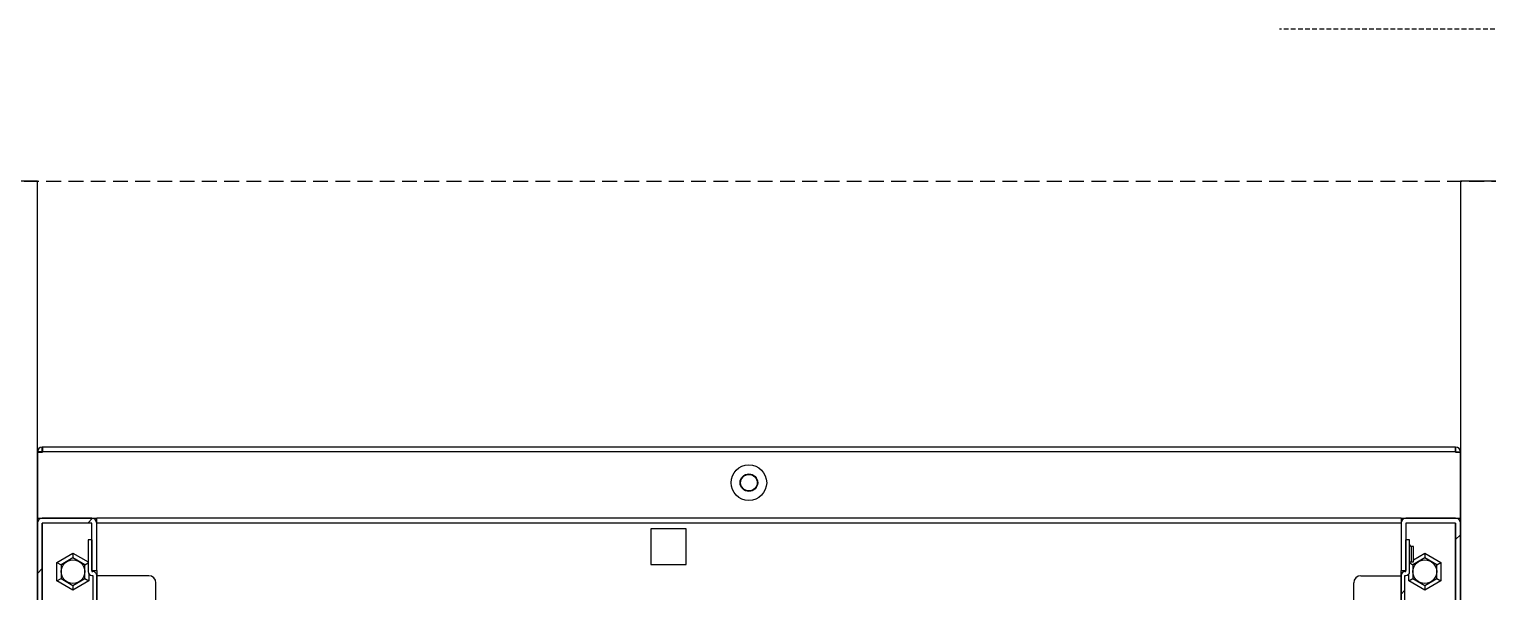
# Model space of a CAD drawing. Extents: x 225000 to 2157367, y 208400 to 840900.
# Drawn here: x 506562 to 507177, y 407429 to 407666 of the extents above; entities that cross this region are included whole.
import ezdxf

# ---------------------------------------------------------------- set-up
doc = ezdxf.new("R2010")
doc.units = 0
doc.header["$LTSCALE"] = 10
doc.linetypes.add('XFDP20-DC-PH1$0$HIDDEN2', pattern=[0.1875, 0.125, -0.0625])
doc.linetypes.add('XFM2D20-DC$0$HIDDEN', pattern=[0.3, 0.2, -0.1])
for name, color, linetype in [('XFDP20-DC-PH1$0$A-EQ (PH1)', 15, 'XFDP20-DC-PH1$0$HIDDEN2'), ('XFM2D20-DC$0$M-DUCT-TEXT-Line', 3, 'Continuous'), ('XFM2Q20-DC$0$EQUIP-01', 3, 'Continuous'), ('XFM2Q20-DC$0$RACK-DC1-600X1200', 6, 'Continuous')]:
    doc.layers.add(name, color=color, linetype=linetype)
doc.styles.add('XFM2D20-DC$0$aa-txt', font='simplex.shx', dxfattribs={"width": 0.8, "bigfont": 'CHINA.shx'})
doc.dimstyles.new('XFM2D20-DC$0$adim-100', dxfattribs={"dimscale": 100, "dimtxt": 0.25, "dimasz": 2.5, "dimexe": 0.1, "dimexo": 0.5, "dimgap": 0.15, "dimtad": 0, "dimdec": 4, "dimdsep": 46, "dimtxsty": 'XFM2D20-DC$0$aa-txt', "dimcen": 2.5, "dimclrd": 256, "dimclre": 256, "dimclrt": 256, "dimadec": 0, "dimazin": 0, "dimtfac": 1, "dimtdec": 4, "dimtmove": 0, "dimatfit": 3, "dimfxl": 1, "dimtolj": 1, "dimtzin": 0, "dimarcsym": 0})
pattern_1 = [(45, (533989.176, 159660.624), (-22.45064, 22.45064), [])]

# ---------------------------------------------------------------- blocks, each defined once
blk = doc.blocks.new('XFDP20-DC-PH1')
at = {"layer": 'XFDP20-DC-PH1$0$A-EQ (PH1)', "ltscale": 5, "elevation": 0}
blk.add_lwpolyline([(510205.59, 206402.31), (500475.59, 206402.31), (500475.59, 207602.31), (510205.59, 207602.31)], close=True, dxfattribs=at)
blk = doc.blocks.new('XFM2Q20-DC$0$RC-96 KW-加濕型')
at = {"layer": 'XFM2Q20-DC$0$EQUIP-01'}
h = blk.add_hatch(dxfattribs=at)
h.set_pattern_fill('ANSI31', color=256, scale=10, style=0)
h.set_pattern_definition(pattern_1)
edge = h.paths.add_edge_path(flags=0)
edge.add_arc((537665.61, 161421.03), 2, 0, 90)
edge.add_line((537665.61, 161423.03), (537644.61, 161423.03))
edge.add_arc((537644.61, 161421.03), 2, 90, 180)
edge.add_line((537642.61, 161421.03), (537642.61, 161380.03))
edge.add_arc((537644.61, 161380.03), 2, 180, 270)
edge.add_line((537644.61, 161378.03), (537664.01, 161378.03))
edge.add_arc((537664.01, 161378.03), 0.001, 0, 90, ccw=False)
edge.add_line((537664.01, 161378.03), (537664.01, 161358.03))
edge.add_line((537664.01, 161358.03), (537666.01, 161358.03))
edge.add_line((537666.01, 161358.03), (537666.01, 161378.03))
edge.add_arc((537664.01, 161378.03), 2, 0, 90)
edge.add_line((537664.01, 161380.03), (537644.61, 161380.03))
edge.add_arc((537644.61, 161380.03), 0.001, 180, 270, ccw=False)
edge.add_line((537644.61, 161380.03), (537644.61, 161421.03))
edge.add_arc((537644.61, 161421.03), 0.001, 90, 180, ccw=False)
edge.add_line((537644.61, 161421.03), (537665.61, 161421.03))
edge.add_arc((537665.61, 161421.03), 0.001, 0, 90, ccw=False)
edge.add_line((537665.61, 161421.03), (537665.61, 161401.03))
edge.add_line((537665.61, 161401.03), (537667.61, 161401.03))
edge.add_line((537667.61, 161401.03), (537667.61, 161421.03))
h = blk.add_hatch(dxfattribs=at)
h.set_pattern_fill('ANSI31', color=256, scale=10, style=0)
h.set_pattern_definition(pattern_1)
edge = h.paths.add_edge_path(flags=0)
edge.add_line((538221.21, 161378.03), (538240.61, 161378.03))
edge.add_arc((538240.61, 161380.03), 2, 270, 360)
edge.add_line((538242.61, 161380.03), (538242.61, 161421.03))
edge.add_arc((538240.61, 161421.03), 2, 0, 90)
edge.add_line((538240.61, 161423.03), (538219.61, 161423.03))
edge.add_arc((538219.61, 161421.03), 2, 90, 180)
edge.add_line((538217.61, 161421.03), (538217.61, 161401.03))
edge.add_line((538217.61, 161401.03), (538219.61, 161401.03))
edge.add_line((538219.61, 161401.03), (538219.61, 161421.03))
edge.add_arc((538219.61, 161421.03), 0.001, 90, 180, ccw=False)
edge.add_line((538219.61, 161421.03), (538240.61, 161421.03))
edge.add_arc((538240.61, 161421.03), 0.001, 0, 90, ccw=False)
edge.add_line((538240.61, 161421.03), (538240.61, 161380.03))
edge.add_arc((538240.61, 161380.03), 0.001, 270, 360, ccw=False)
edge.add_line((538240.61, 161380.03), (538221.21, 161380.03))
edge.add_arc((538221.21, 161378.03), 2, 90, 180)
edge.add_line((538219.21, 161378.03), (538219.21, 161358.03))
edge.add_line((538219.21, 161358.03), (538221.21, 161358.03))
edge.add_line((538221.21, 161358.03), (538221.21, 161378.03))
edge.add_arc((538221.21, 161378.03), 0.001, 90, 180, ccw=False)
h = blk.add_hatch(dxfattribs=at)
h.set_pattern_fill('ANSI31', color=256, scale=10, style=0)
h.set_pattern_definition(pattern_1)
edge = h.paths.add_edge_path(flags=0)
edge.add_arc((537666, 161398.92), 0.01, 0, 90, ccw=False)
edge.add_line((537666.01, 161398.92), (537666.01, 161310.84))
edge.add_arc((537667.62, 161310.84), 1.61, 180, 270)
edge.add_line((537667.62, 161309.23), (537675.61, 161309.23))
edge.add_line((537675.61, 161309.23), (537675.61, 161310.83))
edge.add_line((537675.61, 161310.83), (537667.62, 161310.83))
edge.add_arc((537667.62, 161310.84), 0.01, 180, 270, ccw=False)
edge.add_line((537667.61, 161310.84), (537667.61, 161398.92))
edge.add_arc((537666, 161398.92), 1.61, 0, 90)
edge.add_line((537666, 161400.53), (537665.62, 161400.53))
edge.add_arc((537665.62, 161400.54), 0.01, 180, 270, ccw=False)
edge.add_line((537665.61, 161400.54), (537665.61, 161413.93))
edge.add_line((537665.61, 161413.93), (537664.01, 161413.93))
edge.add_line((537664.01, 161413.93), (537664.01, 161400.54))
edge.add_arc((537665.62, 161400.54), 1.61, 180, 270)
edge.add_line((537665.62, 161398.93), (537666, 161398.93))
h = blk.add_hatch(dxfattribs=at)
h.set_pattern_fill('ANSI31', color=256, scale=10, style=0)
h.set_pattern_definition(pattern_1)
edge = h.paths.add_edge_path(flags=0)
edge.add_line((538219.22, 161398.93), (538219.6, 161398.93))
edge.add_arc((538219.6, 161400.54), 1.61, 270, 360)
edge.add_line((538221.21, 161400.54), (538221.21, 161413.93))
edge.add_line((538221.21, 161413.93), (538219.61, 161413.93))
edge.add_line((538219.61, 161413.93), (538219.61, 161400.54))
edge.add_arc((538219.6, 161400.54), 0.01, 270, 360, ccw=False)
edge.add_line((538219.6, 161400.53), (538219.22, 161400.53))
edge.add_arc((538219.22, 161398.92), 1.61, 90, 180)
edge.add_line((538217.61, 161398.92), (538217.61, 161310.84))
edge.add_arc((538217.6, 161310.84), 0.01, 270, 360, ccw=False)
edge.add_line((538217.6, 161310.83), (538197.61, 161310.83))
edge.add_line((538197.61, 161310.83), (538197.61, 161309.23))
edge.add_line((538197.61, 161309.23), (538217.6, 161309.23))
edge.add_arc((538217.6, 161310.84), 1.61, 270, 360)
edge.add_line((538219.21, 161310.84), (538219.21, 161398.92))
edge.add_arc((538219.22, 161398.92), 0.01, 90, 180, ccw=False)
for p, q in [((537644.61, 161451.02), (537642.61, 161451.02)), ((537642.61, 161450.93), (537642.61, 161451.02)), ((537642.61, 161450.93), (537642.61, 161423.04)), ((537642.61, 161450.93), (537644.71, 161450.93)), ((537644.61, 161450.93), (537644.61, 161451.02)), ((537644.62, 161451.03), (537644.62, 161453.03)), ((537644.62, 161453.03), (537644.71, 161453.03)), ((537644.62, 161451.03), (537644.71, 161451.03)), ((537644.71, 161453.03), (537644.71, 161451.02)), ((538240.51, 161453.03), (537644.71, 161453.03)), ((537644.71, 161451.02), (537644.71, 161450.93)), ((538240.51, 161451.02), (537644.71, 161451.02)), ((538240.51, 161453.03), (538240.51, 161451.02)), ((538240.51, 161453.03), (538240.6, 161453.03)), ((538240.51, 161451.03), (538240.6, 161451.03)), ((538240.51, 161451.02), (538240.51, 161450.93)), ((538240.51, 161450.93), (538242.61, 161450.93)), ((538240.6, 161451.03), (538240.6, 161453.03)), ((538240.61, 161451.02), (538242.61, 161451.02)), ((538240.61, 161451.02), (538240.61, 161450.93)), ((538242.61, 161451.02), (538242.61, 161450.93)), ((538242.61, 161423.04), (538242.61, 161450.93)), ((537642.61, 161423.04), (537667.61, 161423.04)), ((537665.61, 161423.03), (537644.61, 161423.03)), ((537667.61, 161423.04), (537667.61, 161423.03)), ((538217.61, 161423.04), (537667.61, 161423.04)), ((538217.61, 161423.03), (537667.61, 161423.03)), ((537667.61, 161421.02), (537667.61, 161423.03)), ((538217.61, 161423.03), (538217.61, 161423.04)), ((538217.61, 161423.04), (538242.61, 161423.04)), ((538217.61, 161423.03), (538217.61, 161421.02)), ((538240.61, 161423.03), (538219.61, 161423.03)), ((537642.61, 161421.03), (537642.61, 161380.03)), ((537644.61, 161421.03), (537644.61, 161380.03)), ((537665.61, 161421.03), (537644.61, 161421.03)), ((537644.61, 161380.13), (537644.61, 161420.93)), ((537644.61, 161420.93), (537644.61, 161420.93)), ((537665.61, 161420.93), (537644.61, 161420.93)), ((537665.61, 161401.03), (537665.61, 161421.03)), ((537667.61, 161401.03), (537667.61, 161421.03)), ((538217.61, 161421.02), (537667.61, 161421.02)), ((537916.21, 161418.53), (537901.21, 161418.53)), ((537901.21, 161418.53), (537901.21, 161403.53)), ((537916.21, 161403.53), (537916.21, 161418.53)), ((538217.61, 161421.03), (538217.61, 161401.03)), ((538219.61, 161421.03), (538219.61, 161401.03)), ((538240.61, 161421.03), (538219.61, 161421.03)), ((538240.61, 161420.93), (538219.61, 161420.93)), ((538240.61, 161380.03), (538240.61, 161421.03)), ((538240.61, 161420.93), (538240.61, 161380.13)), ((538240.61, 161420.93), (538240.61, 161420.93)), ((538242.61, 161380.03), (538242.61, 161421.03)), ((537664.01, 161413.93), (537664.01, 161400.54)), ((537665.61, 161413.93), (537664.01, 161413.93)), ((537665.61, 161413.93), (537665.61, 161400.54)), ((538219.61, 161400.54), (538219.61, 161413.93)), ((538221.21, 161413.93), (538219.61, 161413.93)), ((538221.21, 161400.54), (538221.21, 161413.93)), ((538222.81, 161411.18), (538221.82, 161411.18)), ((538221.82, 161411.18), (538221.82, 161404.68)), ((538222.81, 161404.68), (538222.81, 161411.18)), ((537650.86, 161404.43), (537657.61, 161408.33)), ((537650.86, 161404.43), (537652.59, 161403.43)), ((537650.86, 161396.63), (537650.86, 161404.43)), ((537657.61, 161406.33), (537652.59, 161403.43)), ((537657.61, 161408.33), (537657.61, 161406.33)), ((537657.61, 161408.33), (537664.01, 161404.63)), ((537662.63, 161403.43), (537657.61, 161406.33)), ((537662.63, 161403.43), (537664.01, 161404.23)), ((538221.23, 161404.22), (538222.59, 161403.43)), ((538221.82, 161404.68), (538222.81, 161404.68)), ((538227.61, 161406.33), (538222.59, 161403.43)), ((538222.81, 161405.55), (538227.61, 161408.33)), ((538227.61, 161408.33), (538227.61, 161406.33)), ((538227.61, 161408.33), (538234.36, 161404.43)), ((538232.63, 161403.43), (538227.61, 161406.33)), ((538232.63, 161403.43), (538234.36, 161404.43)), ((538234.36, 161404.43), (538234.36, 161396.63)), ((537652.59, 161403.43), (537652.59, 161397.63)), ((537662.63, 161397.63), (537662.63, 161403.43)), ((537664.36, 161399.54), (537664.36, 161396.63)), ((537665.61, 161401.03), (537667.61, 161401.03)), ((537665.62, 161400.53), (537666, 161400.53)), ((537665.62, 161398.93), (537666, 161398.93)), ((537666.01, 161398.92), (537666.01, 161310.84)), ((537667.61, 161401.03), (537667.61, 161398.92)), ((537667.61, 161398.92), (537667.61, 161310.84)), ((537667.62, 161398.83), (537667.61, 161398.83)), ((537667.62, 161310.93), (537667.62, 161398.83)), ((537689.61, 161398.83), (537667.62, 161398.83)), ((537901.21, 161403.53), (537916.21, 161403.53)), ((538200.61, 161398.83), (538217.6, 161398.83)), ((538217.6, 161398.83), (538217.6, 161310.93)), ((538217.61, 161398.83), (538217.6, 161398.83)), ((538217.61, 161401.03), (538219.61, 161401.03)), ((538217.61, 161398.92), (538217.61, 161401.03)), ((538217.61, 161310.84), (538217.61, 161398.92)), ((538219.21, 161310.84), (538219.21, 161398.92)), ((538219.22, 161400.53), (538219.6, 161400.53)), ((538219.22, 161398.93), (538219.6, 161398.93)), ((538220.86, 161396.63), (538220.86, 161399.54)), ((538222.59, 161403.43), (538222.59, 161397.63)), ((538232.63, 161397.63), (538232.63, 161403.43)), ((537650.86, 161396.63), (537652.59, 161397.63)), ((537657.61, 161392.74), (537650.86, 161396.63)), ((537652.59, 161397.63), (537657.61, 161394.74)), ((537657.61, 161394.74), (537662.63, 161397.63)), ((537664.36, 161396.63), (537657.61, 161392.74)), ((537657.61, 161394.74), (537657.61, 161392.74)), ((537662.63, 161397.63), (537664.36, 161396.63)), ((537692.61, 161313.93), (537692.61, 161395.83)), ((538197.61, 161310.93), (538197.61, 161395.83)), ((538220.86, 161396.63), (538222.59, 161397.63)), ((538227.61, 161392.74), (538220.86, 161396.63)), ((538222.59, 161397.63), (538227.61, 161394.74)), ((538227.61, 161394.74), (538232.63, 161397.63)), ((538234.36, 161396.63), (538227.61, 161392.74)), ((538227.61, 161394.74), (538227.61, 161392.74)), ((538232.63, 161397.63), (538234.36, 161396.63))]:
    blk.add_line(p, q, dxfattribs=at)
for centre, radius in [((537942.61, 161438.03), 7.5), ((537942.61, 161438.03), 3.7), ((537942.61, 161438.03), 3.5), ((537657.61, 161400.53), 5), ((538227.61, 161400.53), 5)]:
    blk.add_circle(centre, radius, dxfattribs=at)
for centre, radius, start, end in [((537644.62, 161451.02), 2.01, 90, 180), ((537644.62, 161451.02), 0.01, 90, 180), ((538240.6, 161451.02), 2.01, 0, 90), ((538240.6, 161451.02), 0.01, 0, 90), ((537644.61, 161421.03), 2, 90, 180), ((537665.61, 161421.03), 2, 0, 90), ((538219.61, 161421.03), 2, 90, 180), ((538240.61, 161421.03), 2, 0, 90), ((537644.61, 161421.03), 0.001, 90, 180), ((537665.61, 161421.03), 0.001, 0, 90), ((538219.61, 161421.03), 0.001, 90, 180), ((538240.61, 161421.03), 0.001, 0, 90), ((538221.82, 161411.79), 0.61, 180, 270), ((538221.82, 161404.07), 0.61, 90, 180), ((537665.62, 161400.54), 1.61, 180, 270), ((537665.62, 161400.54), 0.01, 180, 270), ((537666, 161398.92), 1.61, 0, 90), ((537666, 161398.92), 0.01, 0, 90), ((537689.61, 161395.83), 3, 0, 90), ((538200.61, 161395.83), 3, 90, 180), ((538219.22, 161398.92), 1.61, 90, 180), ((538219.22, 161398.92), 0.01, 90, 180), ((538219.6, 161400.54), 0.01, 270, 0), ((538219.6, 161400.54), 1.61, 270, 0)]:
    blk.add_arc(centre, radius, start, end, dxfattribs=at)
blk = doc.blocks.new('XFM2Q20-DC')
at = {"layer": 'XFM2Q20-DC$0$RACK-DC1-600X1200', "elevation": 0}
for points in [[(506565.59, 207602.31), (505955.59, 207602.31), (505955.59, 206402.31), (506565.59, 206402.31)], [(507775.59, 207602.31), (507165.59, 207602.31), (507165.59, 206402.31), (507775.59, 206402.31)]]:
    blk.add_lwpolyline(points, close=True, dxfattribs=at)
blk.add_blockref('XFM2Q20-DC$0$RC-96 KW-加濕型', (-31077.03, 46037.18, 0))
blk = doc.blocks.new('XFM2D20-DC')
at = {"layer": 'XFM2D20-DC$0$M-DUCT-TEXT-Line', "color": 252, "linetype": 'XFM2D20-DC$0$HIDDEN'}
blk.add_leader([(510907.39, 206780.01), (510150.11, 207666.35), (507089.37, 207666.35)], dimstyle='XFM2D20-DC$0$adim-100', dxfattribs=at)

msp = doc.modelspace()

# ---------------------------------------------------------------- block references
for name in ['XFM2D20-DC', 'XFDP20-DC-PH1', 'XFM2Q20-DC']:
    msp.add_blockref(name, (0, 200000))

doc.saveas('drawing.dxf')
